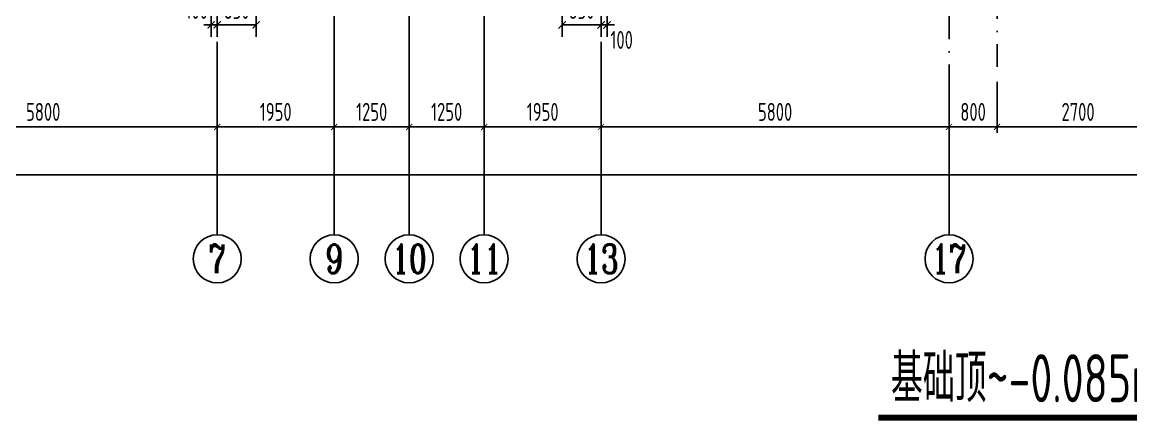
# Model space of a CAD drawing. Extents: x -812054 to 22247, y -644080 to 1003627.
# Drawn here: x -474207 to -455726, y -157082 to -150435 of the extents above; entities that cross this region are included whole.
import ezdxf
from ezdxf.enums import TextEntityAlignment as Align

# ---------------------------------------------------------------- set-up
doc = ezdxf.new("R2010")
doc.units = 0
doc.header["$LTSCALE"] = 1000
doc.linetypes.add('DOTE', pattern=[2.42, 2, -0.2, 0.02, -0.2])
doc.layers.get('0').update_dxf_attribs({"linetype": 'CONTINUOUS'})
doc.layers.get('DEFPOINTS').update_dxf_attribs({"linetype": 'CONTINUOUS'})
for name, color, linetype in [('A-AXIS', 1, 'CONTINUOUS'), ('A-DOTE', 10, 'DOTE'), ('AXIS_NUM', 7, 'CONTINUOUS'), ('PUB_TEXT', 2, 'CONTINUOUS'), ('S-Q墙标注', 3, 'CONTINUOUS'), ('S-Y一般标注', 3, 'CONTINUOUS')]:
    doc.layers.add(name, color=color, linetype=linetype)
doc.styles.add('TSSD_Axis', font='complex.shx', dxfattribs={"width": 0.7, "bigfont": 'hztxt.shx'})
doc.styles.add('TSSD_DIMENSION', font='Tssdeng.shx', dxfattribs={"width": 0.7, "bigfont": 'tssdchn.shx'})
doc.styles.add('TSSD_REIN', font='tssdeng.shx', dxfattribs={"width": 0.7, "height": 300, "bigfont": 'tssdchn.shx'})
doc.styles.add('结构文字', font='zstxt.shx', dxfattribs={"width": 0.7, "bigfont": 'zshz.shx'})
doc.dimstyles.new('STRUCK', dxfattribs={"dimtxt": 400, "dimasz": 121, "dimexe": 200, "dimexo": 150, "dimgap": 115, "dimtad": 1, "dimdec": 0, "dimdsep": 46, "dimtxsty": '结构文字', "dimblk": 'ARCHTICK', "dimcen": 400, "dimclrd": 3, "dimclre": 3, "dimclrt": 7, "dimadec": 0, "dimazin": 0, "dimtfac": 1, "dimtdec": 0, "dimtix": 1, "dimtmove": 2, "dimatfit": 3, "dimldrblk": '_DIMX', "dimfxl": 1, "dimtolj": 1, "dimtzin": 0, "dimarcsym": 0})
doc.dimstyles.new('TSSD_100_100', dxfattribs={"dimtxt": 300, "dimasz": 100, "dimexe": 100, "dimexo": 250, "dimgap": 100, "dimtad": 1, "dimdec": 0, "dimzin": 0, "dimdsep": 46, "dimtxsty": 'TSSD_DIMENSION', "dimblk": 'ARCHTICK', "dimcen": 0, "dimdle": 100, "dimclrt": 7, "dimadec": 0, "dimazin": 0, "dimtfac": 1, "dimtdec": 0, "dimtix": 1, "dimtmove": 2, "dimatfit": 3, "dimldrblk": 'ARCHTICK', "dimfxl": 1, "dimtolj": 1, "dimtzin": 0, "dimarcsym": 0})

# ---------------------------------------------------------------- blocks, each defined once
blk = doc.blocks.new('_ArchTick')
at = {"color": 0, "linetype": 'ByBlock', "const_width": 0.15}
blk.add_lwpolyline([(-0.5, -0.5), (0.5, 0.5)], dxfattribs=at)
blk = doc.blocks.new('*D379')
at = {"layer": 'DEFPOINTS', "color": 0, "transparency": 16777216}
for p in [(211639, 64104), (217439, 64104), (217439, 63104)]:
    blk.add_point(p, dxfattribs=at)
at = {"layer": 'S-Y一般标注', "color": 0, "lineweight": -2, "transparency": 16777216}
for p, q in [((211639, 63854), (211639, 63004)), ((217439, 63854), (217439, 63004)), ((211539, 63104), (217539, 63104))]:
    blk.add_line(p, q, dxfattribs=at)
at = {"layer": 'S-Y一般标注', "color": 0, "lineweight": -2, "transparency": 16777216, "xscale": 100, "yscale": 100, "zscale": 100, "rotation": 180}
blk.add_blockref('_ArchTick', (211639, 63104), dxfattribs=at)
at = {"layer": 'S-Y一般标注', "color": 0, "lineweight": -2, "transparency": 16777216, "xscale": 100, "yscale": 100, "zscale": 100}
blk.add_blockref('_ArchTick', (217439, 63104), dxfattribs=at)
at = {"layer": 'S-Y一般标注', "color": 7, "transparency": 16777216, "insert": (214539, 63354), "char_height": 300, "attachment_point": 5, "style": 'TSSD_DIMENSION'}
blk.add_mtext('\\A1;5800', dxfattribs=at)
blk = doc.blocks.new('ts_axno')
at = {"color": 0, "linetype": 'ByBlock', "lineweight": -2}
blk.add_circle((0, 0), 0.5, dxfattribs=at)
at = {"color": 0, "linetype": 'ByBlock', "lineweight": -2, "style": 'TSSD_Axis', "width": 0.7}
blk.add_attdef('A', text='', height=0.6, dxfattribs=at).set_placement((0, 0), align=Align.MIDDLE_CENTER)
blk = doc.blocks.new('*D380')
at = {"layer": 'DEFPOINTS', "color": 0, "transparency": 16777216}
for p in [(221889, 64104), (223839, 64104), (223839, 63104)]:
    blk.add_point(p, dxfattribs=at)
at = {"layer": 'S-Y一般标注', "color": 0, "lineweight": -2, "transparency": 16777216}
for p, q in [((221889, 63854), (221889, 63004)), ((223839, 63854), (223839, 63004)), ((221789, 63104), (223939, 63104))]:
    blk.add_line(p, q, dxfattribs=at)
at = {"layer": 'S-Y一般标注', "color": 0, "lineweight": -2, "transparency": 16777216, "xscale": 100, "yscale": 100, "zscale": 100, "rotation": 180}
blk.add_blockref('_ArchTick', (221889, 63104), dxfattribs=at)
at = {"layer": 'S-Y一般标注', "color": 0, "lineweight": -2, "transparency": 16777216, "xscale": 100, "yscale": 100, "zscale": 100}
blk.add_blockref('_ArchTick', (223839, 63104), dxfattribs=at)
at = {"layer": 'S-Y一般标注', "color": 7, "transparency": 16777216, "insert": (222864, 63354), "char_height": 300, "attachment_point": 5, "style": 'TSSD_DIMENSION'}
blk.add_mtext('\\A1;1950', dxfattribs=at)
blk = doc.blocks.new('*D381')
at = {"layer": 'DEFPOINTS', "color": 0, "transparency": 16777216}
for p in [(223839, 64104), (229639, 64104), (229639, 63104)]:
    blk.add_point(p, dxfattribs=at)
at = {"layer": 'S-Y一般标注', "color": 0, "lineweight": -2, "transparency": 16777216}
for p, q in [((223839, 63854), (223839, 63004)), ((229639, 63854), (229639, 63004)), ((223739, 63104), (229739, 63104))]:
    blk.add_line(p, q, dxfattribs=at)
at = {"layer": 'S-Y一般标注', "color": 0, "lineweight": -2, "transparency": 16777216, "xscale": 100, "yscale": 100, "zscale": 100, "rotation": 180}
blk.add_blockref('_ArchTick', (223839, 63104), dxfattribs=at)
at = {"layer": 'S-Y一般标注', "color": 0, "lineweight": -2, "transparency": 16777216, "xscale": 100, "yscale": 100, "zscale": 100}
blk.add_blockref('_ArchTick', (229639, 63104), dxfattribs=at)
at = {"layer": 'S-Y一般标注', "color": 7, "transparency": 16777216, "insert": (226739, 63354), "char_height": 300, "attachment_point": 5, "style": 'TSSD_DIMENSION'}
blk.add_mtext('\\A1;5800', dxfattribs=at)
blk = doc.blocks.new('*D382')
at = {"layer": 'DEFPOINTS', "color": 0, "transparency": 16777216}
for p in [(229639, 64104), (230439, 64104), (230439, 63104)]:
    blk.add_point(p, dxfattribs=at)
at = {"layer": 'S-Y一般标注', "color": 0, "lineweight": -2, "transparency": 16777216}
for p, q in [((229639, 63854), (229639, 63004)), ((230439, 63854), (230439, 63004)), ((229539, 63104), (230539, 63104))]:
    blk.add_line(p, q, dxfattribs=at)
at = {"layer": 'S-Y一般标注', "color": 0, "lineweight": -2, "transparency": 16777216, "xscale": 100, "yscale": 100, "zscale": 100, "rotation": 180}
blk.add_blockref('_ArchTick', (229639, 63104), dxfattribs=at)
at = {"layer": 'S-Y一般标注', "color": 0, "lineweight": -2, "transparency": 16777216, "xscale": 100, "yscale": 100, "zscale": 100}
blk.add_blockref('_ArchTick', (230439, 63104), dxfattribs=at)
at = {"layer": 'S-Y一般标注', "color": 7, "transparency": 16777216, "insert": (230039, 63354), "char_height": 300, "attachment_point": 5, "style": 'TSSD_DIMENSION'}
blk.add_mtext('\\A1;800', dxfattribs=at)
blk = doc.blocks.new('*D383')
at = {"layer": 'DEFPOINTS', "color": 0, "transparency": 16777216}
for p in [(230439, 64104), (233139, 64104), (233139, 63104)]:
    blk.add_point(p, dxfattribs=at)
at = {"layer": 'S-Y一般标注', "color": 0, "lineweight": -2, "transparency": 16777216}
for p, q in [((230439, 63854), (230439, 63004)), ((233139, 63854), (233139, 63004)), ((230339, 63104), (233239, 63104))]:
    blk.add_line(p, q, dxfattribs=at)
at = {"layer": 'S-Y一般标注', "color": 0, "lineweight": -2, "transparency": 16777216, "xscale": 100, "yscale": 100, "zscale": 100, "rotation": 180}
blk.add_blockref('_ArchTick', (230439, 63104), dxfattribs=at)
at = {"layer": 'S-Y一般标注', "color": 0, "lineweight": -2, "transparency": 16777216, "xscale": 100, "yscale": 100, "zscale": 100}
blk.add_blockref('_ArchTick', (233139, 63104), dxfattribs=at)
at = {"layer": 'S-Y一般标注', "color": 7, "transparency": 16777216, "insert": (231789, 63354), "char_height": 300, "attachment_point": 5, "style": 'TSSD_DIMENSION'}
blk.add_mtext('\\A1;2700', dxfattribs=at)
blk = doc.blocks.new('*D390')
at = {"layer": 'DEFPOINTS', "color": 0, "transparency": 16777216}
for p in [(208139, 64104), (258139, 64104), (258139, 62304)]:
    blk.add_point(p, dxfattribs=at)
at = {"layer": 'S-Y一般标注', "color": 0, "lineweight": -2, "transparency": 16777216}
for p, q in [((208139, 63854), (208139, 62204)), ((258139, 63854), (258139, 62204)), ((208039, 62304), (258239, 62304))]:
    blk.add_line(p, q, dxfattribs=at)
at = {"layer": 'S-Y一般标注', "color": 0, "lineweight": -2, "transparency": 16777216, "xscale": 100, "yscale": 100, "zscale": 100, "rotation": 180}
blk.add_blockref('_ArchTick', (208139, 62304), dxfattribs=at)
at = {"layer": 'S-Y一般标注', "color": 0, "lineweight": -2, "transparency": 16777216, "xscale": 100, "yscale": 100, "zscale": 100}
blk.add_blockref('_ArchTick', (258139, 62304), dxfattribs=at)
at = {"layer": 'S-Y一般标注', "color": 7, "transparency": 16777216, "insert": (233139, 62554), "char_height": 300, "attachment_point": 5, "style": 'TSSD_DIMENSION'}
blk.add_mtext('\\A1;50000', dxfattribs=at)
blk = doc.blocks.new('*D391')
at = {"layer": 'DEFPOINTS', "color": 0, "transparency": 16777216}
for p in [(217439, 64104), (219389, 64104), (219389, 63104)]:
    blk.add_point(p, dxfattribs=at)
at = {"layer": 'S-Y一般标注', "color": 0, "lineweight": -2, "transparency": 16777216}
for p, q in [((217439, 63854), (217439, 63004)), ((219389, 63854), (219389, 63004)), ((217339, 63104), (219489, 63104))]:
    blk.add_line(p, q, dxfattribs=at)
at = {"layer": 'S-Y一般标注', "color": 0, "lineweight": -2, "transparency": 16777216, "xscale": 100, "yscale": 100, "zscale": 100, "rotation": 180}
blk.add_blockref('_ArchTick', (217439, 63104), dxfattribs=at)
at = {"layer": 'S-Y一般标注', "color": 0, "lineweight": -2, "transparency": 16777216, "xscale": 100, "yscale": 100, "zscale": 100}
blk.add_blockref('_ArchTick', (219389, 63104), dxfattribs=at)
at = {"layer": 'S-Y一般标注', "color": 7, "transparency": 16777216, "insert": (218414, 63354), "char_height": 300, "attachment_point": 5, "style": 'TSSD_DIMENSION'}
blk.add_mtext('\\A1;1950', dxfattribs=at)
blk = doc.blocks.new('*D409')
at = {"layer": 'DEFPOINTS', "color": 0, "transparency": 16777216}
for p in [(219389, 64104), (220639, 64104), (220639, 63104)]:
    blk.add_point(p, dxfattribs=at)
at = {"layer": 'S-Y一般标注', "color": 0, "lineweight": -2, "transparency": 16777216}
for p, q in [((219389, 63854), (219389, 63004)), ((220639, 63854), (220639, 63004)), ((219289, 63104), (220739, 63104))]:
    blk.add_line(p, q, dxfattribs=at)
at = {"layer": 'S-Y一般标注', "color": 0, "lineweight": -2, "transparency": 16777216, "xscale": 100, "yscale": 100, "zscale": 100, "rotation": 180}
blk.add_blockref('_ArchTick', (219389, 63104), dxfattribs=at)
at = {"layer": 'S-Y一般标注', "color": 0, "lineweight": -2, "transparency": 16777216, "xscale": 100, "yscale": 100, "zscale": 100}
blk.add_blockref('_ArchTick', (220639, 63104), dxfattribs=at)
at = {"layer": 'S-Y一般标注', "color": 7, "transparency": 16777216, "insert": (220014, 63354), "char_height": 300, "attachment_point": 5, "style": 'TSSD_DIMENSION'}
blk.add_mtext('\\A1;1250', dxfattribs=at)
blk = doc.blocks.new('*D410')
at = {"layer": 'DEFPOINTS', "color": 0, "transparency": 16777216}
for p in [(220639, 64104), (221889, 64104), (221889, 63104)]:
    blk.add_point(p, dxfattribs=at)
at = {"layer": 'S-Y一般标注', "color": 0, "lineweight": -2, "transparency": 16777216}
for p, q in [((220639, 63854), (220639, 63004)), ((221889, 63854), (221889, 63004)), ((220539, 63104), (221989, 63104))]:
    blk.add_line(p, q, dxfattribs=at)
at = {"layer": 'S-Y一般标注', "color": 0, "lineweight": -2, "transparency": 16777216, "xscale": 100, "yscale": 100, "zscale": 100, "rotation": 180}
blk.add_blockref('_ArchTick', (220639, 63104), dxfattribs=at)
at = {"layer": 'S-Y一般标注', "color": 0, "lineweight": -2, "transparency": 16777216, "xscale": 100, "yscale": 100, "zscale": 100}
blk.add_blockref('_ArchTick', (221889, 63104), dxfattribs=at)
at = {"layer": 'S-Y一般标注', "color": 7, "transparency": 16777216, "insert": (221264, 63354), "char_height": 300, "attachment_point": 5, "style": 'TSSD_DIMENSION'}
blk.add_mtext('\\A1;1250', dxfattribs=at)
blk = doc.blocks.new('*D661')
at = {"layer": 'DEFPOINTS', "color": 0, "transparency": 16777216}
for p in [(-471056, -149681), (-470956, -149681), (-470956, -150481)]:
    blk.add_point(p, dxfattribs=at)
at = {"layer": 'S-Q墙标注', "color": 3, "lineweight": -2, "transparency": 16777216}
for p, q in [((-471056, -149831), (-471056, -150681)), ((-470956, -149831), (-470956, -150681)), ((-471056, -150481), (-471177, -150481)), ((-471056, -150481), (-470956, -150481)), ((-470956, -150481), (-470835, -150481))]:
    blk.add_line(p, q, dxfattribs=at)
at = {"layer": 'S-Q墙标注', "color": 3, "lineweight": -2, "transparency": 16777216, "xscale": 121, "yscale": 121, "zscale": 121}
blk.add_blockref('_ArchTick', (-471056, -150481), dxfattribs=at)
at = {"layer": 'S-Q墙标注', "color": 3, "lineweight": -2, "transparency": 16777216, "xscale": 121, "yscale": 121, "zscale": 121, "rotation": 180}
blk.add_blockref('_ArchTick', (-470956, -150481), dxfattribs=at)
at = {"layer": 'S-Q墙标注', "color": 7, "transparency": 16777216, "insert": (-471298, -150231), "char_height": 300, "attachment_point": 5, "style": 'TSSD_REIN'}
blk.add_mtext('\\A1;100', dxfattribs=at)
blk = doc.blocks.new('_DIMX')
blk.add_line((-150, 0), (150, 0))
at = {"const_width": 50}
blk.add_lwpolyline([(-70, -70), (70, 70)], dxfattribs=at)
blk = doc.blocks.new('*D662')
at = {"layer": 'DEFPOINTS', "color": 0, "transparency": 16777216}
for p in [(-470956, -149681), (-470306, -149681), (-470306, -150481)]:
    blk.add_point(p, dxfattribs=at)
at = {"layer": 'S-Q墙标注', "color": 3, "lineweight": -2, "transparency": 16777216}
for p, q in [((-470956, -149831), (-470956, -150681)), ((-470306, -149831), (-470306, -150681)), ((-470956, -150481), (-470306, -150481))]:
    blk.add_line(p, q, dxfattribs=at)
at = {"layer": 'S-Q墙标注', "color": 3, "lineweight": -2, "transparency": 16777216, "xscale": 121, "yscale": 121, "zscale": 121, "rotation": 180}
blk.add_blockref('_ArchTick', (-470956, -150481), dxfattribs=at)
at = {"layer": 'S-Q墙标注', "color": 3, "lineweight": -2, "transparency": 16777216, "xscale": 121, "yscale": 121, "zscale": 121}
blk.add_blockref('_ArchTick', (-470306, -150481), dxfattribs=at)
at = {"layer": 'S-Q墙标注', "color": 7, "transparency": 16777216, "insert": (-470631, -150231), "char_height": 300, "attachment_point": 5, "style": 'TSSD_REIN'}
blk.add_mtext('\\A1;650', dxfattribs=at)
blk = doc.blocks.new('*D694')
at = {"layer": 'DEFPOINTS', "color": 0, "transparency": 16777216}
for p in [(-464556, -149681), (-464456, -149681), (-464556, -150481)]:
    blk.add_point(p, dxfattribs=at)
at = {"layer": 'S-Q墙标注', "color": 3, "lineweight": -2, "transparency": 16777216}
for p, q in [((-464556, -149831), (-464556, -150681)), ((-464456, -149831), (-464456, -150681)), ((-464556, -150481), (-464677, -150481)), ((-464456, -150481), (-464556, -150481)), ((-464456, -150481), (-464335, -150481))]:
    blk.add_line(p, q, dxfattribs=at)
at = {"layer": 'S-Q墙标注', "color": 3, "lineweight": -2, "transparency": 16777216, "xscale": 121, "yscale": 121, "zscale": 121}
blk.add_blockref('_ArchTick', (-464556, -150481), dxfattribs=at)
at = {"layer": 'S-Q墙标注', "color": 3, "lineweight": -2, "transparency": 16777216, "xscale": 121, "yscale": 121, "zscale": 121, "rotation": 180}
blk.add_blockref('_ArchTick', (-464456, -150481), dxfattribs=at)
at = {"layer": 'S-Q墙标注', "color": 7, "transparency": 16777216, "insert": (-464214, -150731), "char_height": 300, "attachment_point": 5, "style": 'TSSD_REIN'}
blk.add_mtext('\\A1;100', dxfattribs=at)
blk = doc.blocks.new('*D695')
at = {"layer": 'DEFPOINTS', "color": 0, "transparency": 16777216}
for p in [(-465206, -149681), (-464556, -149681), (-465206, -150481)]:
    blk.add_point(p, dxfattribs=at)
at = {"layer": 'S-Q墙标注', "color": 3, "lineweight": -2, "transparency": 16777216}
for p, q in [((-465206, -149831), (-465206, -150681)), ((-464556, -149831), (-464556, -150681)), ((-464556, -150481), (-465206, -150481))]:
    blk.add_line(p, q, dxfattribs=at)
at = {"layer": 'S-Q墙标注', "color": 3, "lineweight": -2, "transparency": 16777216, "xscale": 121, "yscale": 121, "zscale": 121, "rotation": 180}
blk.add_blockref('_ArchTick', (-465206, -150481), dxfattribs=at)
at = {"layer": 'S-Q墙标注', "color": 3, "lineweight": -2, "transparency": 16777216, "xscale": 121, "yscale": 121, "zscale": 121}
blk.add_blockref('_ArchTick', (-464556, -150481), dxfattribs=at)
at = {"layer": 'S-Q墙标注', "color": 7, "transparency": 16777216, "insert": (-464881, -150231), "char_height": 300, "attachment_point": 5, "style": 'TSSD_REIN'}
blk.add_mtext('\\A1;650', dxfattribs=at)
blk = doc.blocks.new('20210812.03353967')
at = {"layer": 'A-AXIS'}
for p, q in [((-205270.9, -60652.1), (-205270.9, -63452.1)), ((-203320.9, -60652.1), (-203320.9, -63452.1)), ((-202070.9, -60652.1), (-202070.9, -63452.1)), ((-200820.9, -60652.1), (-200820.9, -63452.1)), ((-198870.9, -60652.1), (-198870.9, -63452.1)), ((-193070.9, -60652.1), (-193070.9, -63452.1))]:
    blk.add_line(p, q, dxfattribs=at)
at = {"layer": 'A-DOTE'}
for p, q in [((-205270.7, -50552.1), (-205270.9, -60652.1)), ((-198871.1, -50552.1), (-198870.9, -60652.1)), ((-203320.9, -60652.1), (-203320.9, -52752.1)), ((-200820.9, -60652.1), (-200820.9, -52752.1)), ((-193070.9, -53352.1), (-193070.9, -60652.1)), ((-202070.9, -54852.1), (-202070.9, -60652.1)), ((-192270.9, -57852.1), (-192270.9, -60652.1))]:
    blk.add_line(p, q, dxfattribs=at)
at = {"layer": 'A-AXIS'}
ref = blk.add_blockref('ts_axno', (-205270.9, -63852.1), dxfattribs=dict(at, xscale=-800, yscale=800, zscale=800, rotation=180))
ref.add_attrib('5', '7', dxfattribs={"layer": 'AXIS_NUM', "height": 480, "style": 'TSSD_Axis', "width": 0.7}).set_placement((-205270.9, -63852.1), align=Align.MIDDLE_CENTER)
ref = blk.add_blockref('ts_axno', (-203320.9, -63852.1), dxfattribs=dict(at, xscale=-800, yscale=800, zscale=800, rotation=180))
ref.add_attrib('19', '9', dxfattribs={"layer": 'AXIS_NUM', "height": 480, "style": 'TSSD_Axis', "width": 0.7}).set_placement((-203320.9, -63852.1), align=Align.MIDDLE_CENTER)
ref = blk.add_blockref('ts_axno', (-202070.9, -63852.1), dxfattribs=dict(at, xscale=-800, yscale=800, zscale=800, rotation=180))
ref.add_attrib('8', '10', dxfattribs={"layer": 'AXIS_NUM', "height": 480, "style": 'TSSD_Axis', "width": 0.7}).set_placement((-202070.9, -63852.1), align=Align.MIDDLE_CENTER)
ref = blk.add_blockref('ts_axno', (-200820.9, -63852.1), dxfattribs=dict(at, xscale=-800, yscale=800, zscale=800, rotation=180))
ref.add_attrib('19', '11', dxfattribs={"layer": 'AXIS_NUM', "height": 480, "style": 'TSSD_Axis', "width": 0.7}).set_placement((-200820.9, -63852.1), align=Align.MIDDLE_CENTER)
ref = blk.add_blockref('ts_axno', (-198870.9, -63852.1), dxfattribs=dict(at, xscale=-800, yscale=800, zscale=800, rotation=180))
ref.add_attrib('8', '13', dxfattribs={"layer": 'AXIS_NUM', "height": 480, "style": 'TSSD_Axis', "width": 0.7}).set_placement((-198870.9, -63852.1), align=Align.MIDDLE_CENTER)
ref = blk.add_blockref('ts_axno', (-193070.9, -63852.1), dxfattribs=dict(at, xscale=-800, yscale=800, zscale=800, rotation=180))
ref.add_attrib('10', '17', dxfattribs={"layer": 'AXIS_NUM', "height": 480, "style": 'TSSD_Axis', "width": 0.7}).set_placement((-193070.9, -63852.1), align=Align.MIDDLE_CENTER)
at = {"layer": 'S-Y一般标注'}
for base, p1, p2, picture, middle in [((-164570.9, -62452.1), (-214570.9, -60652.1), (-164570.9, -60652.1), '*D390', (-189570.9, -62202.1)), ((-205270.9, -61652.1), (-211070.9, -60652.1), (-205270.9, -60652.1), '*D379', (-208170.9, -61402.1)), ((-203320.9, -61652.1), (-205270.9, -60652.1), (-203320.9, -60652.1), '*D391', (-204295.9, -61402.1)), ((-202070.9, -61652.1), (-203320.9, -60652.1), (-202070.9, -60652.1), '*D409', (-202695.9, -61402.1)), ((-200820.9, -61652.1), (-202070.9, -60652.1), (-200820.9, -60652.1), '*D410', (-201445.9, -61402.1)), ((-198870.9, -61652.1), (-200820.9, -60652.1), (-198870.9, -60652.1), '*D380', (-199845.9, -61402.1)), ((-193070.9, -61652.1), (-198870.9, -60652.1), (-193070.9, -60652.1), '*D381', (-195970.9, -61402.1)), ((-192270.9, -61652.1), (-193070.9, -60652.1), (-192270.9, -60652.1), '*D382', (-192670.9, -61402.1)), ((-189570.9, -61652.1), (-192270.9, -60652.1), (-189570.9, -60652.1), '*D383', (-190920.9, -61402.1))]:
    dim = blk.add_linear_dim(base=base, p1=p1, p2=p2, dimstyle='TSSD_100_100', dxfattribs=at)
    dim.commit()
    dim.dimension.update_dxf_attribs({"geometry": picture, "text_midpoint": middle, "insert": (-422709.7, -124756.3)})

msp = doc.modelspace()

# ---------------------------------------------------------------- linework, layer by layer
at = {"layer": 'PUB_TEXT', "color": 7, "const_width": 100}
msp.add_lwpolyline([(-459935.1, -157031.85), (-450147.97, -157031.85)], dxfattribs=at)

# ---------------------------------------------------------------- block references
at = {"layer": 'A-DOTE'}
msp.add_blockref('20210812.03353967', (-265685.13, -90528.95), dxfattribs=at)

# ---------------------------------------------------------------- texts
at = {"layer": 'PUB_TEXT', "color": 7, "style": 'TSSD_REIN', "width": 0.7}
msp.add_text('基础顶~-0.085m墙柱平面布置图', height=800, dxfattribs=at).set_placement((-459725.52, -156771.85))

# ---------------------------------------------------------------- dimensions: what is measured, and where the dimension line sits
at = {"layer": 'S-Q墙标注'}
dim = msp.add_linear_dim(base=(-470956.01, -150481.05), p1=(-471056.03, -149681.05), p2=(-470956.01, -149681.05), dimstyle='STRUCK', override={"dimtxt": 300, "dimgap": 100, "dimtxsty": 'TSSD_REIN'}, dxfattribs=at)
dim.commit()
dim.dimension.update_dxf_attribs({"geometry": '*D661', "text_midpoint": (-471297.95, -150231.05), "dimtype": 160})
dim = msp.add_linear_dim(base=(-470306.04, -150481.05), p1=(-470956.01, -149681.05), p2=(-470306.04, -149681.05), dimstyle='STRUCK', override={"dimtxt": 300, "dimgap": 100, "dimtxsty": 'TSSD_REIN'}, dxfattribs=at)
dim.commit()
dim.dimension.update_dxf_attribs({"geometry": '*D662', "text_midpoint": (-470631.03, -150231.05)})
dim = msp.add_linear_dim(base=(-465206.04, -150481.05), p1=(-464556.08, -149681.05), p2=(-465206.04, -149681.05), angle=180, dimstyle='STRUCK', override={"dimtxt": 300, "dimgap": 100, "dimtxsty": 'TSSD_REIN'}, dxfattribs=at)
dim.commit()
dim.dimension.update_dxf_attribs({"geometry": '*D695', "text_midpoint": (-464881.06, -150231.05)})
dim = msp.add_linear_dim(base=(-464556.08, -150481.05), p1=(-464456.05, -149681.05), p2=(-464556.08, -149681.05), angle=180, dimstyle='STRUCK', override={"dimtxt": 300, "dimgap": 100, "dimtxsty": 'TSSD_REIN'}, dxfattribs=at)
dim.commit()
dim.dimension.update_dxf_attribs({"geometry": '*D694', "text_midpoint": (-464214.13, -150731.05), "dimtype": 160})

doc.saveas('drawing.dxf')
